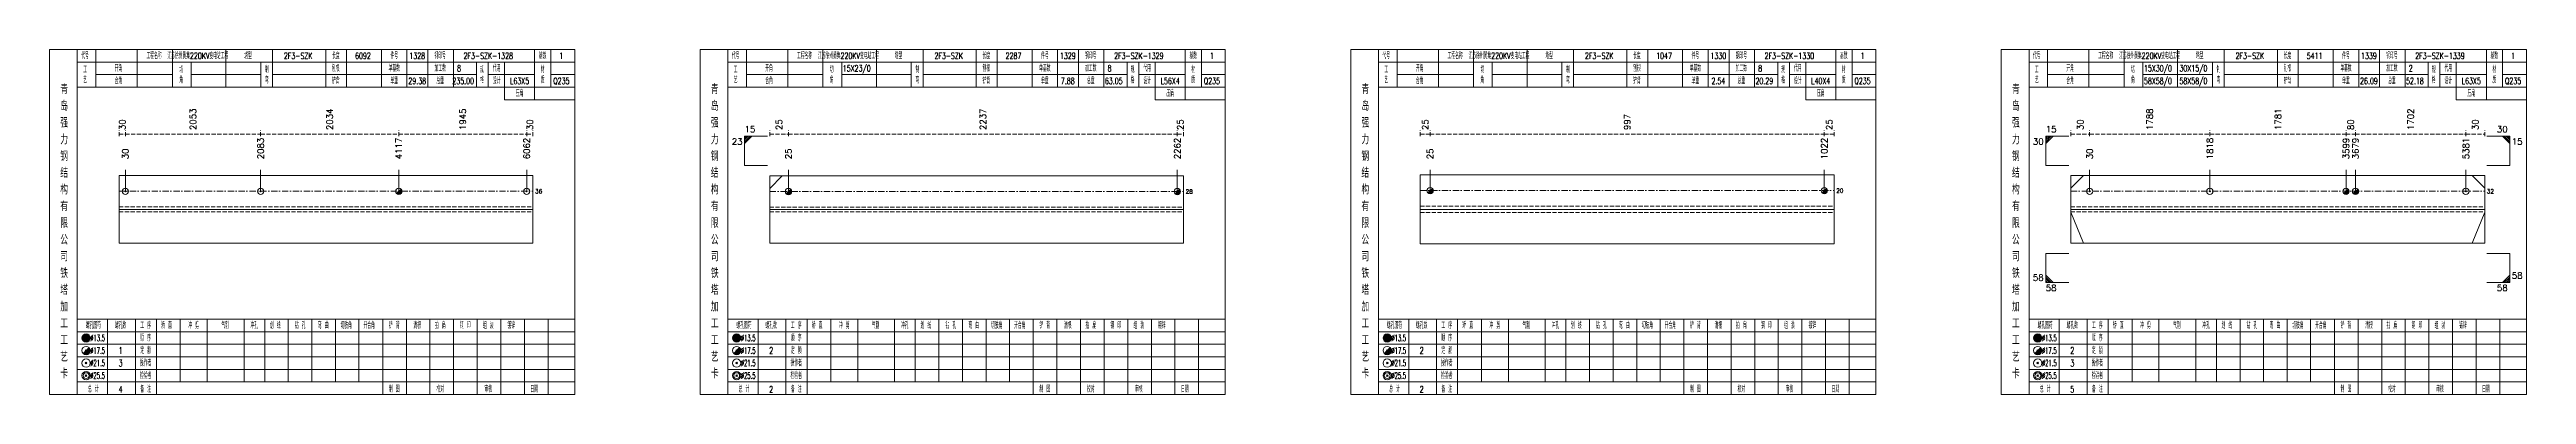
# Model space of a CAD drawing. Extents: x 0 to 4623, y -1159 to 4890.
# Drawn here: x 0 to 1186, y 0 to 165 of the extents above; entities that cross this region are included whole.
import ezdxf
from ezdxf.enums import TextEntityAlignment as Align

# ---------------------------------------------------------------- set-up
doc = ezdxf.new("R2010")
doc.units = 0
doc.header["$MEASUREMENT"] = 0
doc.linetypes.add('一点画线', pattern=[5.2, 3, -1, 0.2, -1])
doc.linetypes.add('虚线', pattern=[2.75, 2, -0.75])
doc.layers.get('0').update_dxf_attribs({"linetype": 'CONTINUOUS', "lineweight": 25})
for name, color, linetype, lineweight in [('1', 7, 'CONTINUOUS', 25), ('4', 7, 'CONTINUOUS', 25), ('5', 7, 'CONTINUOUS', 25)]:
    doc.layers.add(name, color=color, linetype=linetype, lineweight=lineweight)
doc.styles.get("Standard").update_dxf_attribs({"font": 'simplex.shx', "width": 0.7, "height": 3, "bigfont": 'gbhzfs.shx'})

# ---------------------------------------------------------------- blocks, each defined once
blk = doc.blocks.new('孔21.5')
at = {"layer": '5', "color": 7, "linetype": 'Continuous', "lineweight": 13}
for p, q in [((-0.2, -0.2), (0.2, 0.2)), ((-0.2, 0.2), (0.2, -0.2))]:
    blk.add_line(p, q, dxfattribs=at)
blk.add_circle((0, 0), 1, dxfattribs=at)
blk = doc.blocks.new('孔17.5')
at = {"layer": '5', "color": 7, "linetype": 'Continuous', "lineweight": 13}
for p, q in [((-0.707, -0.707), (0.707, 0.707)), ((-0.2, 0.2), (0.2, -0.2))]:
    blk.add_line(p, q, dxfattribs=at)
blk.add_circle((0, 0), 1, dxfattribs=at)
for radius in [0.9, 0.8, 0.7, 0.6, 0.5, 0.4, 0.3, 0.2, 0.1]:
    blk.add_arc((0, 0), radius, 225, 45, dxfattribs=at)

msp = doc.modelspace()

# ---------------------------------------------------------------- linework, layer by layer
at = {"color": 8, "linetype": '虚线', "lineweight": 9}
for p, q in [((33.3, 123.5), (33.3, 126.5)), ((33.3, 124.5), (36.3, 124.5)), ((36.3, 123.5), (36.3, 126.5)), ((36.3, 123.5), (36.3, 126.5)), ((36.3, 124.5), (101.035, 124.5)), ((101.035, 123.5), (101.035, 126.5)), ((101.035, 123.5), (101.035, 126.5)), ((101.035, 124.5), (167.177, 124.5)), ((167.177, 123.5), (167.177, 126.5)), ((167.177, 123.5), (167.177, 126.5)), ((167.177, 124.5), (228.4, 124.5)), ((228.4, 123.5), (228.4, 126.5)), ((228.4, 123.5), (228.4, 126.5)), ((228.4, 124.5), (231.4, 124.5)), ((231.4, 123.5), (231.4, 126.5)), ((344.7, 123.5), (344.7, 126.5)), ((344.7, 124.5), (353.7, 124.5)), ((353.7, 123.5), (353.7, 126.5)), ((353.7, 123.5), (353.7, 126.5)), ((353.7, 124.5), (539.8, 124.5)), ((539.8, 123.5), (539.8, 126.5)), ((539.8, 123.5), (539.8, 126.5)), ((539.8, 124.5), (542.8, 124.5)), ((542.8, 123.5), (542.8, 126.5)), ((656.1, 123.5), (656.1, 126.5)), ((656.1, 124.5), (660.83, 124.5)), ((660.83, 123.5), (660.83, 126.5)), ((660.83, 123.5), (660.83, 126.5)), ((660.83, 124.5), (849.47, 124.5)), ((849.47, 123.5), (849.47, 126.5)), ((849.47, 123.5), (849.47, 126.5)), ((849.47, 124.5), (854.2, 124.5)), ((854.2, 123.5), (854.2, 126.5)), ((967.5, 123.5), (967.5, 126.5)), ((967.5, 124.5), (976.5, 124.5)), ((976.5, 123.5), (976.5, 126.5)), ((976.5, 123.5), (976.5, 126.5)), ((976.5, 124.5), (1034.058, 124.5)), ((1034.058, 123.5), (1034.058, 126.5)), ((1034.058, 123.5), (1034.058, 126.5)), ((1034.058, 124.5), (1099.262, 124.5)), ((1099.262, 123.5), (1099.262, 126.5)), ((1099.262, 123.5), (1099.262, 126.5)), ((1099.262, 124.5), (1103.762, 124.5)), ((1103.762, 123.5), (1103.762, 126.5)), ((1103.762, 123.5), (1103.762, 126.5)), ((1103.762, 124.5), (1156.6, 124.5)), ((1156.6, 123.5), (1156.6, 126.5)), ((1156.6, 123.5), (1156.6, 126.5)), ((1156.6, 124.5), (1165.6, 124.5)), ((1165.6, 123.5), (1165.6, 126.5))]:
    msp.add_line(p, q, dxfattribs=at)
at = {"color": 7, "linetype": 'Continuous', "lineweight": 13}
for p, q in [((332.7, 123.5), (343.7, 123.5)), ((332.7, 109.5), (332.7, 123.5)), ((333.575, 123.5), (332.7, 122.625)), ((334.45, 123.5), (332.7, 121.75)), ((335.325, 123.5), (332.7, 120.875)), ((336.2, 123.5), (332.7, 120)), ((955.5, 123.5), (966.5, 123.5)), ((955.5, 109.5), (955.5, 123.5)), ((956.375, 123.5), (955.5, 122.625)), ((957.25, 123.5), (955.5, 121.75)), ((958.125, 123.5), (955.5, 120.875)), ((959, 123.5), (955.5, 120)), ((1177.6, 123.5), (1166.6, 123.5)), ((1174.1, 123.5), (1177.6, 120)), ((1174.975, 123.5), (1177.6, 120.875)), ((1175.85, 123.5), (1177.6, 121.75)), ((1176.725, 123.5), (1177.6, 122.625)), ((1177.6, 109.5), (1177.6, 123.5)), ((36.3, 97.19), (36.3, 107.5)), ((101.035, 97.19), (101.035, 107.5)), ((167.177, 97.19), (167.177, 107.5)), ((228.4, 97.19), (228.4, 107.5)), ((332.7, 109.5), (343.7, 109.5)), ((353.7, 97.071), (353.7, 107.5)), ((539.8, 97.071), (539.8, 107.5)), ((660.83, 97.5), (660.83, 107.5)), ((849.47, 97.5), (849.47, 107.5)), ((955.5, 109.5), (966.5, 109.5)), ((976.5, 97.19), (976.5, 107.5)), ((1034.058, 97.19), (1034.058, 107.5)), ((1099.262, 97.19), (1099.262, 107.5)), ((1103.762, 97.19), (1103.762, 107.5)), ((1156.6, 97.19), (1156.6, 107.5)), ((1177.6, 109.5), (1166.6, 109.5)), ((344.7, 98.571), (350.7, 104.571)), ((967.5, 98.69), (973.5, 104.69)), ((1165.6, 98.69), (1159.6, 104.69)), ((967.5, 87.215), (973.5, 72.31)), ((1165.6, 87.215), (1159.6, 72.31)), ((955.5, 67.5), (966.5, 67.5)), ((955.5, 67.5), (955.5, 53.5)), ((1177.6, 67.5), (1166.6, 67.5)), ((1177.6, 67.5), (1177.6, 53.5)), ((959, 53.5), (955.5, 57)), ((958.125, 53.5), (955.5, 56.125)), ((957.25, 53.5), (955.5, 55.25)), ((956.375, 53.5), (955.5, 54.375)), ((955.5, 53.5), (966.5, 53.5)), ((1177.6, 53.5), (1166.6, 53.5)), ((1174.1, 53.5), (1177.6, 57)), ((1174.975, 53.5), (1177.6, 56.125)), ((1175.85, 53.5), (1177.6, 55.25)), ((1176.725, 53.5), (1177.6, 54.375))]:
    msp.add_line(p, q, dxfattribs=at)
at = {"color": 7, "linetype": 'Continuous', "lineweight": 18}
for p, q in [((33.3, 104.69), (33.3, 72.31)), ((33.3, 104.69), (231.4, 104.69)), ((231.4, 104.69), (231.4, 72.31)), ((344.7, 104.571), (344.7, 72.429)), ((344.7, 104.571), (542.8, 104.571)), ((542.8, 104.571), (542.8, 72.429)), ((656.1, 105), (656.1, 72)), ((656.1, 105), (854.2, 105)), ((854.2, 105), (854.2, 72)), ((967.5, 104.69), (967.5, 72.31)), ((967.5, 104.69), (1165.6, 104.69)), ((1165.6, 104.69), (1165.6, 72.31)), ((33.3, 88.5), (231.4, 88.5)), ((344.7, 88.5), (542.8, 88.5)), ((656.1, 88.5), (854.2, 88.5)), ((967.5, 88.5), (1165.6, 88.5))]:
    msp.add_line(p, q, dxfattribs=at)
at = {"color": 3, "linetype": '一点画线', "lineweight": 13}
for p, q in [((33.3, 97.19), (231.4, 97.19)), ((344.7, 97.071), (542.8, 97.071)), ((656.1, 97.5), (854.2, 97.5)), ((967.5, 97.19), (1165.6, 97.19))]:
    msp.add_line(p, q, dxfattribs=at)
at = {"color": 1, "linetype": '虚线', "lineweight": 18}
for p, q in [((33.3, 89.69), (231.4, 89.69)), ((33.3, 87.31), (231.4, 87.31)), ((344.7, 89.571), (542.8, 89.571)), ((344.7, 87.429), (542.8, 87.429)), ((656.1, 90), (854.2, 90)), ((656.1, 87), (854.2, 87)), ((967.5, 89.69), (1165.6, 89.69)), ((967.5, 87.31), (1165.6, 87.31))]:
    msp.add_line(p, q, dxfattribs=at)
at = {"layer": '1', "color": 7, "linetype": 'Continuous', "lineweight": 18}
for p, q in [((33.3, 72.31), (231.4, 72.31)), ((344.7, 72.429), (542.8, 72.429)), ((656.1, 72), (854.2, 72)), ((967.5, 72.31), (1165.6, 72.31))]:
    msp.add_line(p, q, dxfattribs=at)
at = {"layer": '4', "color": 1, "linetype": 'Continuous', "lineweight": 18}
for p, q in [((13.3, 0), (13.3, 165)), ((13.3, 159), (251.4, 159)), ((22.2, 147), (22.2, 165)), ((42, 147), (42, 165)), ((58.8, 147), (58.8, 165)), ((67.8, 147), (67.8, 159)), ((84.4, 147), (84.4, 165)), ((101.1, 147), (101.1, 159)), ((106.7, 147), (106.7, 165)), ((132.2, 147), (132.2, 165)), ((142.2, 147), (142.2, 165)), ((158.9, 147), (158.9, 165)), ((171.1, 147), (171.1, 165)), ((181.1, 147), (181.1, 165)), ((193.3, 147), (193.3, 165)), ((204.4, 147), (204.4, 159)), ((210, 147), (210, 159)), ((217.8, 141), (217.8, 159)), ((232.2, 141), (232.2, 165)), ((240, 147), (240, 165)), ((324.7, 0), (324.7, 165)), ((324.7, 159), (562.8, 159)), ((333.6, 147), (333.6, 165)), ((353.4, 147), (353.4, 165)), ((370.2, 147), (370.2, 165)), ((379.2, 147), (379.2, 159)), ((395.8, 147), (395.8, 165)), ((412.5, 147), (412.5, 159)), ((418.1, 147), (418.1, 165)), ((443.6, 147), (443.6, 165)), ((453.6, 147), (453.6, 165)), ((470.3, 147), (470.3, 165)), ((482.5, 147), (482.5, 165)), ((492.5, 147), (492.5, 165)), ((504.7, 147), (504.7, 165)), ((515.8, 147), (515.8, 159)), ((521.4, 147), (521.4, 159)), ((529.2, 141), (529.2, 159)), ((543.6, 141), (543.6, 165)), ((551.4, 147), (551.4, 165)), ((636.1, 0), (636.1, 165)), ((636.1, 159), (874.2, 159)), ((645, 147), (645, 165)), ((664.8, 147), (664.8, 165)), ((681.6, 147), (681.6, 165)), ((690.6, 147), (690.6, 159)), ((707.2, 147), (707.2, 165)), ((723.9, 147), (723.9, 159)), ((729.5, 147), (729.5, 165)), ((755, 147), (755, 165)), ((765, 147), (765, 165)), ((781.7, 147), (781.7, 165)), ((793.9, 147), (793.9, 165)), ((803.9, 147), (803.9, 165)), ((816.1, 147), (816.1, 165)), ((827.2, 147), (827.2, 159)), ((832.8, 147), (832.8, 159)), ((840.6, 141), (840.6, 159)), ((855, 141), (855, 165)), ((862.8, 147), (862.8, 165)), ((947.5, 0), (947.5, 165)), ((947.5, 159), (1185.6, 159)), ((956.4, 147), (956.4, 165)), ((976.2, 147), (976.2, 165)), ((993, 147), (993, 165)), ((1002, 147), (1002, 159)), ((1018.6, 147), (1018.6, 165)), ((1035.3, 147), (1035.3, 159)), ((1040.9, 147), (1040.9, 165)), ((1066.4, 147), (1066.4, 165)), ((1076.4, 147), (1076.4, 165)), ((1093.1, 147), (1093.1, 165)), ((1105.3, 147), (1105.3, 165)), ((1115.3, 147), (1115.3, 165)), ((1127.5, 147), (1127.5, 165)), ((1138.6, 147), (1138.6, 159)), ((1144.2, 147), (1144.2, 159)), ((1152, 141), (1152, 159)), ((1166.4, 141), (1166.4, 165)), ((1174.2, 147), (1174.2, 165)), ((13.3, 147), (251.4, 147)), ((22.2, 153), (58.8, 153)), ((67.8, 153), (101.1, 153)), ((106.7, 153), (204.4, 153)), ((210, 153), (232.2, 153)), ((240, 153), (251.4, 153)), ((324.7, 147), (562.8, 147)), ((333.6, 153), (370.2, 153)), ((379.2, 153), (412.5, 153)), ((418.1, 153), (515.8, 153)), ((521.4, 153), (543.6, 153)), ((551.4, 153), (562.8, 153)), ((636.1, 147), (874.2, 147)), ((645, 153), (681.6, 153)), ((690.6, 153), (723.9, 153)), ((729.5, 153), (827.2, 153)), ((832.8, 153), (855, 153)), ((862.8, 153), (874.2, 153)), ((947.5, 147), (1185.6, 147)), ((956.4, 153), (993, 153)), ((1002, 153), (1035.3, 153)), ((1040.9, 153), (1138.6, 153)), ((1144.2, 153), (1166.4, 153)), ((1174.2, 153), (1185.6, 153)), ((217.8, 141), (251.4, 141)), ((529.2, 141), (562.8, 141)), ((840.6, 141), (874.2, 141)), ((1152, 141), (1185.6, 141)), ((13.3, 36), (251.4, 36)), ((27.8, 0), (27.8, 36)), ((41.1, 0), (41.1, 36)), ((51.2, 0), (51.2, 36)), ((62.6, 6), (62.6, 36)), ((75.5, 6), (75.5, 36)), ((93.1, 6), (93.1, 36)), ((103, 6), (103, 36)), ((114.3, 6), (114.3, 36)), ((125.6, 6), (125.6, 36)), ((136.9, 6), (136.9, 36)), ((148.1, 6), (148.1, 36)), ((159.5, 6), (159.5, 36)), ((170.8, 6), (170.8, 36)), ((182.1, 6), (182.1, 36)), ((193.4, 6), (193.4, 36)), ((204.7, 6), (204.7, 36)), ((216, 6), (216, 36)), ((227.3, 6), (227.3, 36)), ((238.6, 6), (238.6, 36)), ((324.7, 36), (562.8, 36)), ((339.2, 0), (339.2, 36)), ((352.5, 0), (352.5, 36)), ((362.6, 0), (362.6, 36)), ((374, 6), (374, 36)), ((386.9, 6), (386.9, 36)), ((404.5, 6), (404.5, 36)), ((414.4, 6), (414.4, 36)), ((425.7, 6), (425.7, 36)), ((437, 6), (437, 36)), ((448.3, 6), (448.3, 36)), ((459.5, 6), (459.5, 36)), ((470.9, 6), (470.9, 36)), ((482.2, 6), (482.2, 36)), ((493.5, 6), (493.5, 36)), ((504.8, 6), (504.8, 36)), ((516.1, 6), (516.1, 36)), ((527.4, 6), (527.4, 36)), ((538.7, 6), (538.7, 36)), ((550, 6), (550, 36)), ((636.1, 36), (874.2, 36)), ((650.6, 0), (650.6, 36)), ((663.9, 0), (663.9, 36)), ((674, 0), (674, 36)), ((685.4, 6), (685.4, 36)), ((698.3, 6), (698.3, 36)), ((715.9, 6), (715.9, 36)), ((725.8, 6), (725.8, 36)), ((737.1, 6), (737.1, 36)), ((748.4, 6), (748.4, 36)), ((759.7, 6), (759.7, 36)), ((770.9, 6), (770.9, 36)), ((782.3, 6), (782.3, 36)), ((793.6, 6), (793.6, 36)), ((804.9, 6), (804.9, 36)), ((816.2, 6), (816.2, 36)), ((827.5, 6), (827.5, 36)), ((838.8, 6), (838.8, 36)), ((850.1, 6), (850.1, 36)), ((861.4, 6), (861.4, 36)), ((947.5, 36), (1185.6, 36)), ((962, 0), (962, 36)), ((975.3, 0), (975.3, 36)), ((985.4, 0), (985.4, 36)), ((996.8, 6), (996.8, 36)), ((1009.7, 6), (1009.7, 36)), ((1027.3, 6), (1027.3, 36)), ((1037.2, 6), (1037.2, 36)), ((1048.5, 6), (1048.5, 36)), ((1059.8, 6), (1059.8, 36)), ((1071.1, 6), (1071.1, 36)), ((1082.3, 6), (1082.3, 36)), ((1093.7, 6), (1093.7, 36)), ((1105, 6), (1105, 36)), ((1116.3, 6), (1116.3, 36)), ((1127.6, 6), (1127.6, 36)), ((1138.9, 6), (1138.9, 36)), ((1150.2, 6), (1150.2, 36)), ((1161.5, 6), (1161.5, 36)), ((1172.8, 6), (1172.8, 36)), ((13.3, 30), (251.4, 30)), ((13.3, 24), (251.4, 24)), ((324.7, 30), (562.8, 30)), ((324.7, 24), (562.8, 24)), ((636.1, 30), (874.2, 30)), ((636.1, 24), (874.2, 24)), ((947.5, 30), (1185.6, 30)), ((947.5, 24), (1185.6, 24)), ((13.3, 18), (251.4, 18)), ((13.3, 12), (251.4, 12)), ((324.7, 18), (562.8, 18)), ((324.7, 12), (562.8, 12)), ((636.1, 18), (874.2, 18)), ((636.1, 12), (874.2, 12)), ((947.5, 18), (1185.6, 18)), ((947.5, 12), (1185.6, 12)), ((13.3, 6), (251.4, 6)), ((159.5, 0), (159.5, 6)), ((170.8, 0), (170.8, 6)), ((182.1, 0), (182.1, 6)), ((193.4, 0), (193.4, 6)), ((204.7, 0), (204.7, 6)), ((216, 0), (216, 6)), ((227.3, 0), (227.3, 6)), ((238.6, 0), (238.6, 6)), ((324.7, 6), (562.8, 6)), ((470.9, 0), (470.9, 6)), ((482.2, 0), (482.2, 6)), ((493.5, 0), (493.5, 6)), ((504.8, 0), (504.8, 6)), ((516.1, 0), (516.1, 6)), ((527.4, 0), (527.4, 6)), ((538.7, 0), (538.7, 6)), ((550, 0), (550, 6)), ((636.1, 6), (874.2, 6)), ((782.3, 0), (782.3, 6)), ((793.6, 0), (793.6, 6)), ((804.9, 0), (804.9, 6)), ((816.2, 0), (816.2, 6)), ((827.5, 0), (827.5, 6)), ((838.8, 0), (838.8, 6)), ((850.1, 0), (850.1, 6)), ((861.4, 0), (861.4, 6)), ((947.5, 6), (1185.6, 6)), ((1093.7, 0), (1093.7, 6)), ((1105, 0), (1105, 6)), ((1116.3, 0), (1116.3, 6)), ((1127.6, 0), (1127.6, 6)), ((1138.9, 0), (1138.9, 6)), ((1150.2, 0), (1150.2, 6)), ((1161.5, 0), (1161.5, 6)), ((1172.8, 0), (1172.8, 6))]:
    msp.add_line(p, q, dxfattribs=at)
at = {"layer": '4', "color": 7, "linetype": 'Continuous', "lineweight": 13}
for p, q in [((17.3, 26.8), (17.7, 27.2)), ((17.7, 26.8), (17.3, 27.2)), ((328.7, 26.8), (329.1, 27.2)), ((329.1, 26.8), (328.7, 27.2)), ((640.1, 26.8), (640.5, 27.2)), ((640.5, 26.8), (640.1, 27.2)), ((951.5, 26.8), (951.9, 27.2)), ((951.9, 26.8), (951.5, 27.2)), ((16.086, 19.586), (18.914, 22.414)), ((17.1, 21.4), (17.9, 20.6)), ((17.1, 14.6), (17.9, 15.4)), ((17.1, 15.4), (17.9, 14.6)), ((327.486, 19.586), (330.314, 22.414)), ((328.5, 21.4), (329.3, 20.6)), ((328.5, 14.6), (329.3, 15.4)), ((328.5, 15.4), (329.3, 14.6)), ((638.886, 19.586), (641.714, 22.414)), ((639.9, 21.4), (640.7, 20.6)), ((639.9, 14.6), (640.7, 15.4)), ((639.9, 15.4), (640.7, 14.6)), ((950.286, 19.586), (953.114, 22.414)), ((951.3, 21.4), (952.1, 20.6)), ((951.3, 14.6), (952.1, 15.4)), ((951.3, 15.4), (952.1, 14.6)), ((17.1, 8.6), (17.9, 9.4)), ((17.1, 9.4), (17.9, 8.6)), ((328.5, 8.6), (329.3, 9.4)), ((328.5, 9.4), (329.3, 8.6)), ((639.9, 8.6), (640.7, 9.4)), ((639.9, 9.4), (640.7, 8.6)), ((951.3, 8.6), (952.1, 9.4)), ((951.3, 9.4), (952.1, 8.6))]:
    msp.add_line(p, q, dxfattribs=at)
at = {"layer": '4', "color": 1, "linetype": 'Continuous', "lineweight": 18}
for points in [[(0, 165), (0, 0), (251.4, 0), (251.4, 165)], [(311.4, 165), (311.4, 0), (562.8, 0), (562.8, 165)], [(622.8, 165), (622.8, 0), (874.2, 0), (874.2, 165)], [(934.2, 165), (934.2, 0), (1185.6, 0), (1185.6, 165)]]:
    msp.add_lwpolyline(points, close=True, dxfattribs=at)
at = {"layer": '4', "color": 7, "linetype": 'Continuous', "lineweight": 13}
for centre, radius in [((17.5, 27), 2), ((17.5, 27), 1.8), ((17.5, 27), 1.6), ((17.5, 27), 1.4), ((17.5, 27), 1.2), ((17.5, 27), 1), ((17.5, 27), 0.8), ((17.5, 27), 0.6), ((17.5, 27), 0.4), ((17.5, 27), 0.2), ((328.9, 27), 2), ((328.9, 27), 1.8), ((328.9, 27), 1.6), ((328.9, 27), 1.4), ((328.9, 27), 1.2), ((328.9, 27), 1), ((328.9, 27), 0.8), ((328.9, 27), 0.6), ((328.9, 27), 0.4), ((328.9, 27), 0.2), ((640.3, 27), 2), ((640.3, 27), 1.8), ((640.3, 27), 1.6), ((640.3, 27), 1.4), ((640.3, 27), 1.2), ((640.3, 27), 1), ((640.3, 27), 0.8), ((640.3, 27), 0.6), ((640.3, 27), 0.4), ((640.3, 27), 0.2), ((951.7, 27), 2), ((951.7, 27), 1.8), ((951.7, 27), 1.6), ((951.7, 27), 1.4), ((951.7, 27), 1.2), ((951.7, 27), 1), ((951.7, 27), 0.8), ((951.7, 27), 0.6), ((951.7, 27), 0.4), ((951.7, 27), 0.2), ((17.5, 21), 2), ((17.5, 15), 2), ((328.9, 21), 2), ((328.9, 15), 2), ((640.3, 21), 2), ((640.3, 15), 2), ((951.7, 21), 2), ((951.7, 15), 2), ((17.5, 9), 2), ((17.5, 9), 1.4), ((328.9, 9), 2), ((328.9, 9), 1.4), ((640.3, 9), 2), ((640.3, 9), 1.4), ((951.7, 9), 2), ((951.7, 9), 1.4)]:
    msp.add_circle(centre, radius, dxfattribs=at)
for centre, radius in [((17.5, 21), 1.8), ((17.5, 21), 1.6), ((17.5, 21), 1.4), ((17.5, 21), 1.2), ((17.5, 21), 1), ((17.5, 21), 0.8), ((17.5, 21), 0.6), ((17.5, 21), 0.4), ((17.5, 21), 0.2), ((328.9, 21), 1.8), ((328.9, 21), 1.6), ((328.9, 21), 1.4), ((328.9, 21), 1.2), ((328.9, 21), 1), ((328.9, 21), 0.8), ((328.9, 21), 0.6), ((328.9, 21), 0.4), ((328.9, 21), 0.2), ((640.3, 21), 1.8), ((640.3, 21), 1.6), ((640.3, 21), 1.4), ((640.3, 21), 1.2), ((640.3, 21), 1), ((640.3, 21), 0.8), ((640.3, 21), 0.6), ((640.3, 21), 0.4), ((640.3, 21), 0.2), ((951.7, 21), 1.8), ((951.7, 21), 1.6), ((951.7, 21), 1.4), ((951.7, 21), 1.2), ((951.7, 21), 1), ((951.7, 21), 0.8), ((951.7, 21), 0.6), ((951.7, 21), 0.4), ((951.7, 21), 0.2)]:
    msp.add_arc(centre, radius, 225, 45, dxfattribs=at)

# ---------------------------------------------------------------- block references
at = {"color": 7, "linetype": 'Continuous', "lineweight": 13, "xscale": 1.5, "yscale": 1.5, "zscale": 1.5}
for name, p in [('孔21.5', (36.3, 97.19)), ('孔21.5', (101.035, 97.19)), ('孔17.5', (167.177, 97.19)), ('孔21.5', (228.4, 97.19)), ('孔17.5', (353.7, 97.071)), ('孔17.5', (539.8, 97.071)), ('孔17.5', (660.83, 97.5)), ('孔17.5', (849.47, 97.5)), ('孔21.5', (976.5, 97.19)), ('孔21.5', (1034.058, 97.19)), ('孔17.5', (1099.262, 97.19)), ('孔17.5', (1103.762, 97.19)), ('孔21.5', (1156.6, 97.19))]:
    msp.add_blockref(name, p, dxfattribs=at)

# ---------------------------------------------------------------- texts
at = {"color": 8, "linetype": 'Continuous', "lineweight": 9}
for s, p in [('30', (34.8, 126.5)), ('2053', (68.668, 126.5)), ('2034', (134.106, 126.5)), ('1945', (197.788, 126.5)), ('30', (229.9, 126.5)), ('25', (349.2, 126.5)), ('2237', (446.75, 126.5)), ('25', (541.3, 126.5)), ('25', (658.465, 126.5)), ('997', (755.15, 126.5)), ('25', (851.835, 126.5)), ('30', (972, 126.5)), ('1788', (1005.279, 126.5)), ('1781', (1066.66, 126.5)), ('80', (1101.512, 126.5)), ('1702', (1130.181, 126.5)), ('30', (1161.1, 126.5))]:
    msp.add_text(s, height=3, rotation=90, dxfattribs=at).set_placement(p, align=Align.MIDDLE_LEFT)
at = {"color": 7, "linetype": 'Continuous', "lineweight": 13}
for s, p in [('2083', (101.035, 112.5)), ('4117', (167.177, 112.5)), ('6062', (228.4, 112.5)), ('2262', (539.8, 112.5)), ('1022', (849.47, 112.5)), ('1818', (1034.058, 112.5)), ('3599', (1099.262, 112.5)), ('3679', (1103.762, 112.5)), ('5381', (1156.6, 112.5)), ('30', (36.3, 112.5)), ('25', (353.7, 112.5)), ('25', (660.83, 112.5)), ('30', (976.5, 112.5))]:
    msp.add_text(s, height=3, rotation=90, dxfattribs=at).set_placement(p, align=Align.MIDDLE_LEFT)
for s, p in [('23', (331.7, 122.5)), ('30', (954.5, 122.5)), ('58', (1176.6, 52.5))]:
    msp.add_text(s, height=3, dxfattribs=at).set_placement(p, align=Align.TOP_RIGHT)
for s, p in [('15', (332.7, 124.5)), ('15', (955.5, 124.5)), ('58', (1178.6, 54.5))]:
    msp.add_text(s, height=3, dxfattribs=at).set_placement(p, align=Align.BOTTOM_LEFT)
for s, p in [('30', (1176.6, 124.5)), ('58', (954.5, 53.5))]:
    msp.add_text(s, height=3, dxfattribs=at).set_placement(p, align=Align.BOTTOM_RIGHT)
for s, p in [('15', (1178.6, 122.5)), ('58', (955.5, 52.5))]:
    msp.add_text(s, height=3, dxfattribs=at).set_placement(p, align=Align.TOP_LEFT)
for s, p in [('36', (232.4, 97.19)), ('28', (543.8, 97.071)), ('20', (855.2, 97.5)), ('32', (1166.6, 97.19))]:
    msp.add_text(s, height=2, dxfattribs=at).set_placement(p, align=Align.MIDDLE_LEFT)
at = {"layer": '4', "color": 1, "linetype": 'Continuous', "lineweight": 13}
for s, height, width, p in [('代号', 3, 0.6, (17, 162)), ('工', 3, 0.6, (17, 155.4)), ('开角', 3, 0.6, (33, 156)), ('工程名称', 3, 0.6, (50, 162)), ('江苏徐州黄集220KV变电站工程', 3, 0.6, (71, 162)), ('切', 3, 0.6, (63, 155.4)), ('塔型', 3, 0.6, (95, 162)), ('制', 3, 0.6, (104, 155.4)), ('2F3-SZK', 3, 0.6, (119, 162)), ('刨根', 3, 0.6, (137, 156)), ('长度', 3, 0.6, (137, 162)), ('6092', 3, 0.6, (150, 162)), ('单基数', 3, 0.6, (165, 156)), ('件号', 3, 0.6, (165, 162)), ('1328', 3, 0.6, (176, 162)), ('加工数', 3, 0.6, (187, 156)), ('钢印号', 3, 0.6, (187, 162)), ('8', 3, 0.6, (196, 156)), ('2F3-SZK-1328', 3, 0.6, (210, 162)), ('规', 3, 0.6, (207, 155.4)), ('代用', 3, 0.6, (214, 156)), ('基数', 3, 0.6, (236, 162)), ('材', 3, 0.6, (236, 155.4)), ('1', 3, 0.6, (245, 162)), ('代号', 3, 0.6, (328.4, 162)), ('工', 3, 0.6, (328.4, 155.4)), ('开角', 3, 0.6, (344.4, 156)), ('工程名称', 3, 0.6, (361.4, 162)), ('江苏徐州黄集220KV变电站工程', 3, 0.6, (382.4, 162)), ('切', 3, 0.6, (374.4, 155.4)), ('15X23/0', 3, 0.6, (386.4, 156)), ('塔型', 3, 0.6, (406.4, 162)), ('制', 3, 0.6, (415.4, 155.4)), ('2F3-SZK', 3, 0.6, (430.4, 162)), ('刨根', 3, 0.6, (448.4, 156)), ('长度', 3, 0.6, (448.4, 162)), ('2287', 3, 0.6, (461.4, 162)), ('单基数', 3, 0.6, (476.4, 156)), ('件号', 3, 0.6, (476.4, 162)), ('1329', 3, 0.6, (487.4, 162)), ('加工数', 3, 0.6, (498.4, 156)), ('钢印号', 3, 0.6, (498.4, 162)), ('8', 3, 0.6, (507.4, 156)), ('2F3-SZK-1329', 3, 0.6, (521.4, 162)), ('规', 3, 0.6, (518.4, 155.4)), ('代用', 3, 0.6, (525.4, 156)), ('基数', 3, 0.6, (547.4, 162)), ('材', 3, 0.6, (547.4, 155.4)), ('1', 3, 0.6, (556.4, 162)), ('代号', 3, 0.6, (639.8, 162)), ('工', 3, 0.6, (639.8, 155.4)), ('开角', 3, 0.6, (655.8, 156)), ('工程名称', 3, 0.6, (672.8, 162)), ('江苏徐州黄集220KV变电站工程', 3, 0.6, (693.8, 162)), ('切', 3, 0.6, (685.8, 155.4)), ('塔型', 3, 0.6, (717.8, 162)), ('制', 3, 0.6, (726.8, 155.4)), ('2F3-SZK', 3, 0.6, (741.8, 162)), ('刨根', 3, 0.6, (759.8, 156)), ('长度', 3, 0.6, (759.8, 162)), ('1047', 3, 0.6, (772.8, 162)), ('单基数', 3, 0.6, (787.8, 156)), ('件号', 3, 0.6, (787.8, 162)), ('1330', 3, 0.6, (798.8, 162)), ('加工数', 3, 0.6, (809.8, 156)), ('钢印号', 3, 0.6, (809.8, 162)), ('8', 3, 0.6, (818.8, 156)), ('2F3-SZK-1330', 3, 0.6, (832.8, 162)), ('规', 3, 0.6, (829.8, 155.4)), ('代用', 3, 0.6, (836.8, 156)), ('基数', 3, 0.6, (858.8, 162)), ('材', 3, 0.6, (858.8, 155.4)), ('1', 3, 0.6, (867.8, 162)), ('代号', 3, 0.6, (951.2, 162)), ('工', 3, 0.6, (951.2, 155.4)), ('开角', 3, 0.6, (967.2, 156)), ('工程名称', 3, 0.6, (984.2, 162)), ('江苏徐州黄集220KV变电站工程', 3, 0.6, (1005.2, 162)), ('切', 3, 0.6, (997.2, 155.4)), ('15X30/0', 3, 0.6, (1009.2, 156)), ('30X15/0', 3, 0.6, (1026.2, 156)), ('塔型', 3, 0.6, (1029.2, 162)), ('制', 3, 0.6, (1038.2, 155.4)), ('2F3-SZK', 3, 0.6, (1053.2, 162)), ('刨根', 3, 0.6, (1071.2, 156)), ('长度', 3, 0.6, (1071.2, 162)), ('5411', 3, 0.6, (1084.2, 162)), ('单基数', 3, 0.6, (1099.2, 156)), ('件号', 3, 0.6, (1099.2, 162)), ('1339', 3, 0.6, (1110.2, 162)), ('加工数', 3, 0.6, (1121.2, 156)), ('钢印号', 3, 0.6, (1121.2, 162)), ('2', 3, 0.6, (1130.2, 156)), ('2F3-SZK-1339', 3, 0.6, (1144.2, 162)), ('规', 3, 0.6, (1141.2, 155.4)), ('代用', 3, 0.6, (1148.2, 156)), ('基数', 3, 0.6, (1170.2, 162)), ('材', 3, 0.6, (1170.2, 155.4)), ('1', 3, 0.6, (1179.2, 162)), ('青', 4.6, 0.8, (7, 146)), ('艺', 3, 0.6, (17, 150.4)), ('合角', 3, 0.6, (33, 150)), ('角', 3, 0.6, (63, 150.4)), ('弯', 3, 0.6, (104, 150.4)), ('铲背', 3, 0.6, (137, 150)), ('单重', 3, 0.6, (165, 150)), ('29.38', 3, 0.6, (176, 150)), ('总重', 3, 0.6, (187, 150)), ('235.00', 3, 0.6, (198, 150)), ('格', 3, 0.6, (207, 150.4)), ('设计', 3, 0.6, (214, 150)), ('L63X5', 3, 0.6, (225, 150)), ('压扁', 3, 0.6, (225, 144)), ('质', 3, 0.6, (236, 150.4)), ('Q235', 3, 0.6, (245, 150)), ('青', 4.6, 0.8, (318.4, 146)), ('艺', 3, 0.6, (328.4, 150.4)), ('合角', 3, 0.6, (344.4, 150)), ('角', 3, 0.6, (374.4, 150.4)), ('弯', 3, 0.6, (415.4, 150.4)), ('铲背', 3, 0.6, (448.4, 150)), ('单重', 3, 0.6, (476.4, 150)), ('7.88', 3, 0.6, (487.4, 150)), ('总重', 3, 0.6, (498.4, 150)), ('63.05', 3, 0.6, (509.4, 150)), ('格', 3, 0.6, (518.4, 150.4)), ('设计', 3, 0.6, (525.4, 150)), ('L56X4', 3, 0.6, (536.4, 150)), ('压扁', 3, 0.6, (536.4, 144)), ('质', 3, 0.6, (547.4, 150.4)), ('Q235', 3, 0.6, (556.4, 150)), ('青', 4.6, 0.8, (629.8, 146)), ('艺', 3, 0.6, (639.8, 150.4)), ('合角', 3, 0.6, (655.8, 150)), ('角', 3, 0.6, (685.8, 150.4)), ('弯', 3, 0.6, (726.8, 150.4)), ('铲背', 3, 0.6, (759.8, 150)), ('单重', 3, 0.6, (787.8, 150)), ('2.54', 3, 0.6, (798.8, 150)), ('总重', 3, 0.6, (809.8, 150)), ('20.29', 3, 0.6, (820.8, 150)), ('格', 3, 0.6, (829.8, 150.4)), ('设计', 3, 0.6, (836.8, 150)), ('L40X4', 3, 0.6, (847.8, 150)), ('压扁', 3, 0.6, (847.8, 144)), ('质', 3, 0.6, (858.8, 150.4)), ('Q235', 3, 0.6, (867.8, 150)), ('青', 4.6, 0.8, (941.2, 146)), ('艺', 3, 0.6, (951.2, 150.4)), ('合角', 3, 0.6, (967.2, 150)), ('角', 3, 0.6, (997.2, 150.4)), ('58X58/0', 3, 0.6, (1009.2, 150)), ('58X58/0', 3, 0.6, (1026.2, 150)), ('弯', 3, 0.6, (1038.2, 150.4)), ('铲背', 3, 0.6, (1071.2, 150)), ('单重', 3, 0.6, (1099.2, 150)), ('26.09', 3, 0.6, (1110.2, 150)), ('总重', 3, 0.6, (1121.2, 150)), ('52.18', 3, 0.6, (1132.2, 150)), ('格', 3, 0.6, (1141.2, 150.4)), ('设计', 3, 0.6, (1148.2, 150)), ('L63X5', 3, 0.6, (1159.2, 150)), ('压扁', 3, 0.6, (1159.2, 144)), ('质', 3, 0.6, (1170.2, 150.4)), ('Q235', 3, 0.6, (1179.2, 150)), ('强', 4.6, 0.8, (7, 130)), ('岛', 4.6, 0.8, (7, 138)), ('强', 4.6, 0.8, (318.4, 130)), ('岛', 4.6, 0.8, (318.4, 138)), ('强', 4.6, 0.8, (629.8, 130)), ('岛', 4.6, 0.8, (629.8, 138)), ('强', 4.6, 0.8, (941.2, 130)), ('岛', 4.6, 0.8, (941.2, 138)), ('力', 4.6, 0.8, (7, 122)), ('力', 4.6, 0.8, (318.4, 122)), ('力', 4.6, 0.8, (629.8, 122)), ('力', 4.6, 0.8, (941.2, 122)), ('结', 4.6, 0.8, (7, 106)), ('钢', 4.6, 0.8, (7, 114)), ('结', 4.6, 0.8, (318.4, 106)), ('钢', 4.6, 0.8, (318.4, 114)), ('结', 4.6, 0.8, (629.8, 106)), ('钢', 4.6, 0.8, (629.8, 114)), ('结', 4.6, 0.8, (941.2, 106)), ('钢', 4.6, 0.8, (941.2, 114)), ('构', 4.6, 0.8, (7, 98)), ('构', 4.6, 0.8, (318.4, 98)), ('构', 4.6, 0.8, (629.8, 98)), ('构', 4.6, 0.8, (941.2, 98)), ('有', 4.6, 0.8, (7, 90)), ('限', 4.6, 0.8, (7, 82)), ('有', 4.6, 0.8, (318.4, 90)), ('限', 4.6, 0.8, (318.4, 82)), ('有', 4.6, 0.8, (629.8, 90)), ('限', 4.6, 0.8, (629.8, 82)), ('有', 4.6, 0.8, (941.2, 90)), ('限', 4.6, 0.8, (941.2, 82)), ('公', 4.6, 0.8, (7, 74)), ('公', 4.6, 0.8, (318.4, 74)), ('公', 4.6, 0.8, (629.8, 74)), ('公', 4.6, 0.8, (941.2, 74)), ('铁', 4.6, 0.8, (7, 58)), ('司', 4.6, 0.8, (7, 66)), ('铁', 4.6, 0.8, (318.4, 58)), ('司', 4.6, 0.8, (318.4, 66)), ('铁', 4.6, 0.8, (629.8, 58)), ('司', 4.6, 0.8, (629.8, 66)), ('铁', 4.6, 0.8, (941.2, 58)), ('司', 4.6, 0.8, (941.2, 66)), ('塔', 4.6, 0.8, (7, 50)), ('塔', 4.6, 0.8, (318.4, 50)), ('塔', 4.6, 0.8, (629.8, 50)), ('塔', 4.6, 0.8, (941.2, 50)), ('加', 4.6, 0.8, (7, 42)), ('工', 4.6, 0.8, (7, 34)), ('加', 4.6, 0.8, (318.4, 42)), ('工', 4.6, 0.8, (318.4, 34)), ('加', 4.6, 0.8, (629.8, 42)), ('工', 4.6, 0.8, (629.8, 34)), ('加', 4.6, 0.8, (941.2, 42)), ('工', 4.6, 0.8, (941.2, 34)), ('工', 4.6, 0.8, (7, 26)), ('螺孔图符', 3, 0.6, (21, 33)), ('%%C13.5', 3, 0.5, (23, 27)), ('螺孔数', 3, 0.6, (34, 33)), ('顺 序', 3, 0.6, (46, 27)), ('工 序', 3, 0.6, (46, 33)), ('矫 直', 3, 0.6, (56, 33)), ('冲 剪', 3, 0.6, (69, 33)), ('气割', 3, 0.6, (84, 33)), ('冲孔', 3, 0.6, (98, 33)), ('划 线', 3, 0.6, (108, 33)), ('钻 孔', 3, 0.6, (120, 33)), ('弯 曲', 3, 0.6, (131, 33)), ('切肢角', 3, 0.6, (142, 33)), ('开合角', 3, 0.6, (153, 33)), ('铲 背', 3, 0.6, (165, 33)), ('清根', 3, 0.6, (176, 33)), ('拍 扁', 3, 0.6, (187, 33)), ('钢 印', 3, 0.6, (199, 33)), ('组 装', 3, 0.6, (210, 33)), ('镀锌', 3, 0.6, (221, 33)), ('工', 4.6, 0.8, (318.4, 26)), ('螺孔图符', 3, 0.6, (332.4, 33)), ('%%C13.5', 3, 0.5, (334.4, 27)), ('螺孔数', 3, 0.6, (345.4, 33)), ('顺 序', 3, 0.6, (357.4, 27)), ('工 序', 3, 0.6, (357.4, 33)), ('矫 直', 3, 0.6, (367.4, 33)), ('冲 剪', 3, 0.6, (380.4, 33)), ('气割', 3, 0.6, (395.4, 33)), ('冲孔', 3, 0.6, (409.4, 33)), ('划 线', 3, 0.6, (419.4, 33)), ('钻 孔', 3, 0.6, (431.4, 33)), ('弯 曲', 3, 0.6, (442.4, 33)), ('切肢角', 3, 0.6, (453.4, 33)), ('开合角', 3, 0.6, (464.4, 33)), ('铲 背', 3, 0.6, (476.4, 33)), ('清根', 3, 0.6, (487.4, 33)), ('拍 扁', 3, 0.6, (498.4, 33)), ('钢 印', 3, 0.6, (510.4, 33)), ('组 装', 3, 0.6, (521.4, 33)), ('镀锌', 3, 0.6, (532.4, 33)), ('工', 4.6, 0.8, (629.8, 26)), ('螺孔图符', 3, 0.6, (643.8, 33)), ('%%C13.5', 3, 0.5, (645.8, 27)), ('螺孔数', 3, 0.6, (656.8, 33)), ('顺 序', 3, 0.6, (668.8, 27)), ('工 序', 3, 0.6, (668.8, 33)), ('矫 直', 3, 0.6, (678.8, 33)), ('冲 剪', 3, 0.6, (691.8, 33)), ('气割', 3, 0.6, (706.8, 33)), ('冲孔', 3, 0.6, (720.8, 33)), ('划 线', 3, 0.6, (730.8, 33)), ('钻 孔', 3, 0.6, (742.8, 33)), ('弯 曲', 3, 0.6, (753.8, 33)), ('切肢角', 3, 0.6, (764.8, 33)), ('开合角', 3, 0.6, (775.8, 33)), ('铲 背', 3, 0.6, (787.8, 33)), ('清根', 3, 0.6, (798.8, 33)), ('拍 扁', 3, 0.6, (809.8, 33)), ('钢 印', 3, 0.6, (821.8, 33)), ('组 装', 3, 0.6, (832.8, 33)), ('镀锌', 3, 0.6, (843.8, 33)), ('工', 4.6, 0.8, (941.2, 26)), ('螺孔图符', 3, 0.6, (955.2, 33)), ('%%C13.5', 3, 0.5, (957.2, 27)), ('螺孔数', 3, 0.6, (968.2, 33)), ('顺 序', 3, 0.6, (980.2, 27)), ('工 序', 3, 0.6, (980.2, 33)), ('矫 直', 3, 0.6, (990.2, 33)), ('冲 剪', 3, 0.6, (1003.2, 33)), ('气割', 3, 0.6, (1018.2, 33)), ('冲孔', 3, 0.6, (1032.2, 33)), ('划 线', 3, 0.6, (1042.2, 33)), ('钻 孔', 3, 0.6, (1054.2, 33)), ('弯 曲', 3, 0.6, (1065.2, 33)), ('切肢角', 3, 0.6, (1076.2, 33)), ('开合角', 3, 0.6, (1087.2, 33)), ('铲 背', 3, 0.6, (1099.2, 33)), ('清根', 3, 0.6, (1110.2, 33)), ('拍 扁', 3, 0.6, (1121.2, 33)), ('钢 印', 3, 0.6, (1133.2, 33)), ('组 装', 3, 0.6, (1144.2, 33)), ('镀锌', 3, 0.6, (1155.2, 33)), ('卡', 4.6, 0.8, (7, 10)), ('艺', 4.6, 0.8, (7, 18)), ('%%C17.5', 3, 0.5, (23, 21)), ('%%C21.5', 3, 0.5, (23, 15)), ('3', 3.2, 0.6, (34, 15)), ('1', 3.2, 0.6, (34, 21)), ('操作者', 3, 0.6, (46, 15)), ('定 额', 3, 0.6, (46, 21)), ('卡', 4.6, 0.8, (318.4, 10)), ('艺', 4.6, 0.8, (318.4, 18)), ('%%C17.5', 3, 0.5, (334.4, 21)), ('%%C21.5', 3, 0.5, (334.4, 15)), ('2', 3.2, 0.6, (345.4, 21)), ('操作者', 3, 0.6, (357.4, 15)), ('定 额', 3, 0.6, (357.4, 21)), ('卡', 4.6, 0.8, (629.8, 10)), ('艺', 4.6, 0.8, (629.8, 18)), ('%%C17.5', 3, 0.5, (645.8, 21)), ('%%C21.5', 3, 0.5, (645.8, 15)), ('2', 3.2, 0.6, (656.8, 21)), ('操作者', 3, 0.6, (668.8, 15)), ('定 额', 3, 0.6, (668.8, 21)), ('卡', 4.6, 0.8, (941.2, 10)), ('艺', 4.6, 0.8, (941.2, 18)), ('%%C17.5', 3, 0.5, (957.2, 21)), ('%%C21.5', 3, 0.5, (957.2, 15)), ('2', 3.2, 0.6, (968.2, 21)), ('3', 3.2, 0.6, (968.2, 15)), ('操作者', 3, 0.6, (980.2, 15)), ('定 额', 3, 0.6, (980.2, 21)), ('总 计', 3, 0.6, (21, 2.5)), ('%%C25.5', 3, 0.5, (23, 9)), ('4', 3, 0.6, (34, 2.5)), ('检验者', 3, 0.6, (46, 9)), ('备 注', 3, 0.6, (46, 2.5)), ('制 图', 3, 0.6, (165, 2.5)), ('校对', 3, 0.6, (187, 2.5)), ('审核', 3, 0.6, (210, 2.5)), ('日期', 3, 0.6, (232, 2.5)), ('总 计', 3, 0.6, (332.4, 2.5)), ('%%C25.5', 3, 0.5, (334.4, 9)), ('2', 3, 0.6, (345.4, 2.5)), ('检验者', 3, 0.6, (357.4, 9)), ('备 注', 3, 0.6, (357.4, 2.5)), ('制 图', 3, 0.6, (476.4, 2.5)), ('校对', 3, 0.6, (498.4, 2.5)), ('审核', 3, 0.6, (521.4, 2.5)), ('日期', 3, 0.6, (543.4, 2.5)), ('总 计', 3, 0.6, (643.8, 2.5)), ('%%C25.5', 3, 0.5, (645.8, 9)), ('2', 3, 0.6, (656.8, 2.5)), ('检验者', 3, 0.6, (668.8, 9)), ('备 注', 3, 0.6, (668.8, 2.5)), ('制 图', 3, 0.6, (787.8, 2.5)), ('校对', 3, 0.6, (809.8, 2.5)), ('审核', 3, 0.6, (832.8, 2.5)), ('日期', 3, 0.6, (854.8, 2.5)), ('总 计', 3, 0.6, (955.2, 2.5)), ('%%C25.5', 3, 0.5, (957.2, 9)), ('5', 3, 0.6, (968.2, 2.5)), ('检验者', 3, 0.6, (980.2, 9)), ('备 注', 3, 0.6, (980.2, 2.5)), ('制 图', 3, 0.6, (1099.2, 2.5)), ('校对', 3, 0.6, (1121.2, 2.5)), ('审核', 3, 0.6, (1144.2, 2.5)), ('日期', 3, 0.6, (1166.2, 2.5))]:
    msp.add_text(s, height=height, dxfattribs=dict(at, width=width)).set_placement(p, align=Align.MIDDLE_CENTER)

doc.saveas('drawing.dxf')
